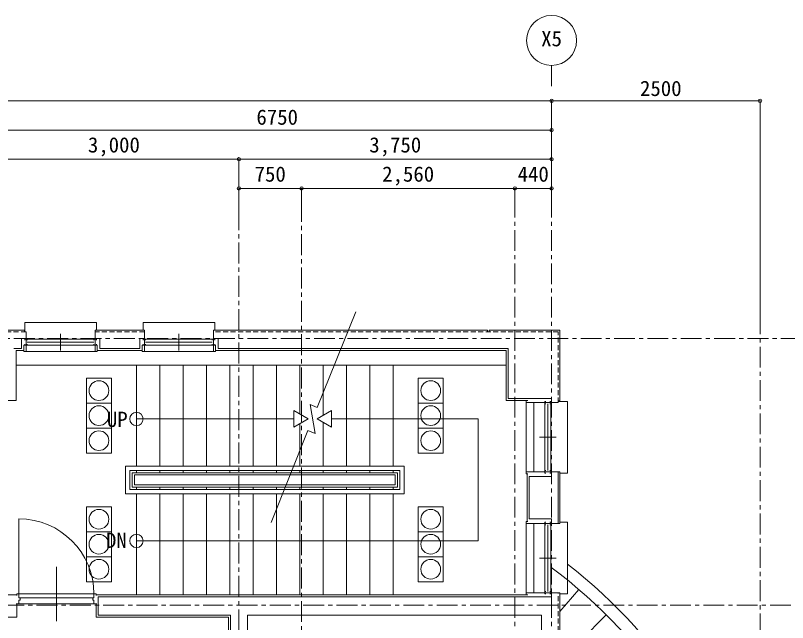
# Model space of a CAD drawing. Units: millimetres at full size, sheet at 1:50. Extents: x -19990 to 20111, y -13076 to 12993.
# Drawn here: x 1878 to 11140, y 3714 to 10997 of the extents above; entities that cross this region are included whole.
import ezdxf
from ezdxf.enums import TextEntityAlignment as Align

# ---------------------------------------------------------------- set-up
doc = ezdxf.new("R2010")
doc.units = ezdxf.units.MM
doc.header["$LTSCALE"] = 50
doc.header["$PDMODE"] = 32
doc.header["$PDSIZE"] = 40
doc.linetypes.add('CHAIN1', pattern=[8, 5, -1, 1, -1])
doc.linetypes.add('DASHED1', pattern=[1.8, 1.2, -0.6])
for name, color, linetype, lineweight in [('1-1_表（文字_固定）', 4, 'Continuous', 9), ('1-2', 3, 'Continuous', 18), ('1-3', 7, 'Continuous', 13), ('1-6', 7, 'Continuous', 13), ('1-8', 4, 'Continuous', 9), ('5-1', 7, 'Continuous', 13), ('5-6', 7, 'Continuous', 13)]:
    doc.layers.add(name, color=color, linetype=linetype, lineweight=lineweight)
doc.layers.add('1-5_建具姿図', color=3, linetype='Continuous')
doc.styles.add('ＭＳ ゴシック', font='')
doc.styles.get('ＭＳ ゴシック').set_extended_font_data('MS Gothic')

msp = doc.modelspace()

# ---------------------------------------------------------------- linework, layer by layer
at = {"layer": '1-1_表（文字_固定）', "linetype": 'CHAIN1'}
for p, q in [((4559.61, 1622.83), (4559.61, 8572.83)), ((5309.61, 122.83), (5309.61, 8572.83)), ((7869.61, -9827.17), (7869.61, 8572.83)), ((8309.61, -9827.17), (8309.61, 8572.83)), ((10809.61, 7422.48), (10809.61, -3945.98)), ((-15740.39, 7122.83), (12781.09, 7122.83)), ((12781.09, 3922.83), (219.58, 3922.83))]:
    msp.add_line(p, q, dxfattribs=at)
at = {"layer": '1-2'}
for p, q in [((1134.61, 7222.83), (1984.61, 7222.83)), ((1984.61, 7222.83), (1984.61, 7202.83)), ((2004.61, 7202.83), (1984.61, 7202.83)), ((2004.61, 7202.83), (2004.61, 7122.83)), ((2834.61, 7222.83), (2834.61, 7122.83)), ((3424.61, 7222.83), (2834.61, 7222.83)), ((3424.61, 7222.83), (3424.61, 7122.83)), ((7539.61, 7222.83), (4254.61, 7222.83)), ((4254.61, 7222.83), (4254.61, 7122.83)), ((7539.61, 7222.83), (7539.61, 7202.83)), ((7559.61, 7202.83), (7539.61, 7202.83)), ((8409.61, 7222.83), (7559.61, 7222.83)), ((7559.61, 7222.83), (7559.61, 7202.83)), ((8409.61, 7222.83), (8409.61, 6372.83)), ((1979.61, 6977.83), (1884.61, 6977.83)), ((3399.61, 6977.83), (2859.61, 6977.83)), ((7764.61, 6802.83), (1884.61, 6802.83)), ((3329.61, 5590.33), (3329.61, 6802.83)), ((3609.61, 5590.33), (3609.61, 6802.83)), ((3889.61, 5590.33), (3889.61, 6802.83)), ((4169.61, 5590.33), (4169.61, 6802.83)), ((4449.61, 5590.33), (4449.61, 6802.83)), ((4729.61, 5590.33), (4729.61, 6802.83)), ((5009.61, 5590.33), (5009.61, 6802.83)), ((5289.61, 6214.22), (5289.61, 6802.83)), ((5569.61, 6198.57), (5569.61, 6802.83)), ((5849.61, 5590.33), (5849.61, 6802.83)), ((6129.61, 5590.33), (6129.61, 6802.83)), ((6409.61, 5590.33), (6409.61, 6802.83)), ((8389.61, 6352.83), (8309.61, 6352.83)), ((5569.61, 5590.33), (5569.61, 6114.6)), ((5289.61, 5590.33), (5289.61, 6098.95)), ((3329.61, 5510.33), (3329.61, 5540.33)), ((3609.61, 5510.33), (3609.61, 5540.33)), ((3889.61, 5510.33), (3889.61, 5540.33)), ((4169.61, 5510.33), (4169.61, 5540.33)), ((4449.61, 5510.33), (4449.61, 5540.33)), ((4729.61, 5510.33), (4729.61, 5540.33)), ((5009.61, 5510.33), (5009.61, 5540.33)), ((5289.61, 5510.33), (5289.61, 5540.33)), ((5569.61, 5510.33), (5569.61, 5540.33)), ((5849.61, 5510.33), (5849.61, 5540.33)), ((6129.61, 5510.33), (6129.61, 5540.33)), ((6409.61, 5510.33), (6409.61, 5540.33)), ((6459.61, 5340.33), (6459.61, 5510.33)), ((8014.61, 4927.83), (8014.61, 5497.83)), ((8409.61, 5522.83), (8309.61, 5522.83)), ((3279.61, 5340.33), (6459.61, 5340.33)), ((3329.61, 5340.33), (3329.61, 5310.33)), ((3609.61, 5340.33), (3609.61, 5310.33)), ((3889.61, 5340.33), (3889.61, 5310.33)), ((4169.61, 5340.33), (4169.61, 5310.33)), ((4449.61, 5340.33), (4449.61, 5310.33)), ((4729.61, 5340.33), (4729.61, 5310.33)), ((5009.61, 5340.33), (5009.61, 5310.33)), ((5289.61, 5340.33), (5289.61, 5310.33)), ((5569.61, 5340.33), (5569.61, 5310.33)), ((5849.61, 5340.33), (5849.61, 5310.33)), ((6129.61, 5340.33), (6129.61, 5310.33)), ((6409.61, 5340.33), (6409.61, 5310.33)), ((3329.61, 5260.33), (3329.61, 4047.83)), ((3609.61, 5260.33), (3609.61, 4047.83)), ((3889.61, 5260.33), (3889.61, 4047.83)), ((4169.61, 5260.33), (4169.61, 4047.83)), ((4449.61, 5260.33), (4449.61, 4047.83)), ((4729.61, 5260.33), (4729.61, 4047.83)), ((5009.61, 5260.33), (5009.61, 4047.83)), ((5289.61, 5260.33), (5289.61, 4047.83)), ((5569.61, 5260.33), (5569.61, 4047.83)), ((5849.61, 5260.33), (5849.61, 4047.83)), ((6129.61, 5260.33), (6129.61, 4047.83)), ((6409.61, 5260.33), (6409.61, 4047.83)), ((2844.61, 4047.83), (8004.61, 4047.83)), ((8409.61, 4072.83), (8309.61, 4072.83)), ((8409.61, 4072.83), (8409.61, 2392.83)), ((1894.61, 3937.83), (1894.61, 3777.83)), ((2844.61, 3937.83), (2844.61, 3777.83)), ((8189.61, 2142.83), (8189.61, 3802.83)), ((1454.61, 3777.83), (1894.61, 3777.83)), ((2844.61, 3777.83), (4434.61, 3777.83)), ((4434.61, 3152.76), (4434.61, 3777.83))]:
    msp.add_line(p, q, dxfattribs=at)
for points in [[(1884.61, 6977.83), (1884.61, 6377.83), (1704.61, 6377.83)], [(8004.61, 6377.83), (7764.61, 6377.83), (7764.61, 6977.83), (4279.61, 6977.83)], [(1704.61, 6377.83), (1704.61, 4047.83), (1894.61, 4047.83)], [(8409.61, 6372.83), (8389.61, 6372.83), (8389.61, 6352.83)], [(6459.61, 5510.33), (3279.61, 5510.33), (3279.61, 5340.33)], [(8409.61, 5522.83), (8409.61, 4902.83), (8309.61, 4902.83)], [(4659.61, 3162.83), (4659.61, 3802.83), (8189.61, 3802.83)]]:
    msp.add_lwpolyline(points, dxfattribs=at)
at = {"layer": '1-3'}
for p, q in [((5960.01, 7442.5), (5499.05, 6295.64)), ((2004.61, 7122.83), (1949.61, 7122.83)), ((1949.61, 7122.83), (1949.61, 7002.83)), ((3369.61, 7122.83), (3369.61, 7002.83)), ((3424.61, 7122.83), (3369.61, 7122.83)), ((4254.61, 7122.83), (4309.61, 7122.83)), ((4309.61, 7122.83), (4309.61, 7002.83)), ((1949.61, 7002.83), (1859.61, 7002.83)), ((3369.61, 7002.83), (2889.61, 7002.83)), ((5499.05, 6295.64), (5412.76, 6329.88)), ((5472.34, 5983.08), (5412.76, 6329.88)), ((5216.23, 6256.58), (5216.23, 6056.58)), ((5216.23, 6256.58), (5389.44, 6156.58)), ((5670.09, 6256.58), (5496.88, 6156.58)), ((5670.09, 6256.58), (5670.09, 6056.58)), ((3329.61, 6156.58), (5216.23, 6156.58)), ((5216.23, 6056.58), (5389.44, 6156.58)), ((5670.09, 6056.58), (5496.88, 6156.58)), ((7429.61, 6156.58), (5670.09, 6156.58)), ((5387.27, 6017.53), (4944.71, 4916.45)), ((5387.27, 6017.53), (5472.34, 5983.08)), ((6434.61, 5365.33), (6434.61, 5485.33)), ((8039.61, 4957.83), (8039.61, 5467.83)), ((3304.61, 5365.33), (6434.61, 5365.33)), ((2869.61, 4022.83), (2869.61, 3802.83)), ((2869.61, 4022.83), (8189.61, 4022.83)), ((8309.61, 4022.83), (8189.61, 4022.83)), ((8309.61, 4072.83), (8309.61, 4022.83)), ((2869.61, 3802.83), (4459.61, 3802.83)), ((4459.61, 3162.83), (4459.61, 3802.83))]:
    msp.add_line(p, q, dxfattribs=at)
at = {"layer": '1-3', "linetype": 'DASHED1'}
for p, q in [((2004.61, 7202.83), (-125.39, 7202.83)), ((3424.61, 7202.83), (2834.61, 7202.83)), ((8389.61, 7202.83), (4254.61, 7202.83)), ((8389.61, 6352.83), (8389.61, 7202.83)), ((8389.61, 1542.83), (8389.61, 4072.83))]:
    msp.add_line(p, q, dxfattribs=at)
at = {"layer": '1-3'}
for points in [[(2834.61, 7122.83), (2889.61, 7122.83), (2889.61, 7002.83)], [(8189.61, 6402.83), (7789.61, 6402.83), (7789.61, 7002.83), (4309.61, 7002.83)], [(8309.61, 6352.83), (8309.61, 6402.83), (8189.61, 6402.83)], [(3329.61, 4694.08), (7429.61, 4694.08), (7429.61, 6156.58)], [(6434.61, 5485.33), (3304.61, 5485.33), (3304.61, 5365.33)], [(8309.61, 5522.83), (8309.61, 5467.83), (8039.61, 5467.83)], [(8309.61, 4902.83), (8309.61, 4957.83), (8039.61, 4957.83)]]:
    msp.add_lwpolyline(points, dxfattribs=at)
for centre in [(3329.61, 6156.58), (3329.61, 4694.08)]:
    msp.add_circle(centre, 80, dxfattribs=at)
at = {"layer": '1-6'}
for p, q in [((8309.61, 10397.1), (8309.61, 10147.1)), ((8309.61, 8572.83), (8309.61, 9972.83)), ((10809.61, 7422.48), (10809.61, 9972.83)), ((1559.61, 9622.83), (8309.61, 9622.83)), ((4559.61, 9272.83), (4559.61, 8572.83)), ((5309.61, 8922.83), (5309.61, 8572.83)), ((7869.61, 8922.83), (7869.61, 8572.83))]:
    msp.add_line(p, q, dxfattribs=at)
msp.add_lwpolyline([(-13190.39, 9972.83), (8309.61, 9972.83), (10809.61, 9972.83)], dxfattribs=at)
msp.add_circle((8309.61, 10697.1), 300, dxfattribs=at)
for p in [(8309.61, 9972.83), (10809.61, 9972.83), (8309.61, 9622.83)]:
    msp.add_point(p, dxfattribs=at)
at = {"layer": '1-6', "color": 2}
for p in [(4559.61, 9272.83), (8309.61, 9272.83), (4559.61, 8922.83), (5309.61, 8922.83), (7869.61, 8922.83), (8309.61, 8922.83)]:
    msp.add_point(p, dxfattribs=at)
at = {"layer": '1-8'}
for p, q in [((2849.61, 7312.83), (2849.61, 7222.83)), ((3409.61, 7312.83), (3409.61, 7222.83)), ((4269.61, 7312.83), (3409.61, 7312.83)), ((4269.61, 7312.83), (4269.61, 7222.83)), ((2419.61, 6977.83), (2419.61, 7177.83)), ((3839.61, 6977.83), (3839.61, 7177.83)), ((1979.61, 7042.83), (1979.61, 6967.83)), ((2859.61, 7042.83), (1979.61, 7042.83)), ((1989.61, 7112.83), (2849.61, 7112.83)), ((1989.61, 7112.83), (1989.61, 7102.83)), ((1989.61, 7042.83), (1989.61, 7052.83)), ((2004.61, 7042.83), (2004.61, 7112.83)), ((2004.61, 7042.83), (2004.61, 6967.83)), ((2019.61, 7112.83), (2019.61, 7102.83)), ((2819.61, 7077.83), (2019.61, 7077.83)), ((2019.61, 7042.83), (2019.61, 7052.83)), ((2819.61, 7112.83), (2819.61, 7102.83)), ((2819.61, 7042.83), (2819.61, 7052.83)), ((2834.61, 7042.83), (2834.61, 7112.83)), ((2834.61, 7042.83), (2834.61, 6967.83)), ((2849.61, 7112.83), (2849.61, 7102.83)), ((2849.61, 7042.83), (2849.61, 7052.83)), ((2859.61, 7042.83), (2859.61, 6967.83)), ((3409.61, 7112.83), (4269.61, 7112.83)), ((3409.61, 7112.83), (3409.61, 7102.83)), ((3409.61, 7042.83), (3409.61, 7052.83)), ((3424.61, 7042.83), (3424.61, 7112.83)), ((3424.61, 7042.83), (3424.61, 6967.83)), ((3439.61, 7112.83), (3439.61, 7102.83)), ((4239.61, 7077.83), (3439.61, 7077.83)), ((3439.61, 7042.83), (3439.61, 7052.83)), ((4239.61, 7112.83), (4239.61, 7102.83)), ((4239.61, 7042.83), (4239.61, 7052.83)), ((4254.61, 7042.83), (4254.61, 7112.83)), ((4254.61, 7042.83), (4254.61, 6967.83)), ((4269.61, 7112.83), (4269.61, 7102.83)), ((4269.61, 7042.83), (4269.61, 7052.83)), ((4279.61, 7042.83), (4279.61, 6967.83)), ((1979.61, 6967.83), (2004.61, 6967.83)), ((3399.61, 6967.83), (3424.61, 6967.83)), ((4254.61, 6967.83), (3424.61, 6967.83)), ((4279.61, 6967.83), (4254.61, 6967.83)), ((2729.61, 6346.58), (2729.61, 6646.58)), ((6709.61, 6646.58), (7009.61, 6646.58)), ((6709.61, 6346.58), (6709.61, 6646.58)), ((2729.61, 6046.58), (2729.61, 6346.58)), ((3029.61, 6346.58), (2729.61, 6346.58)), ((3029.61, 6046.58), (3029.61, 6346.58)), ((6709.61, 6046.58), (6709.61, 6346.58)), ((7009.61, 6046.58), (7009.61, 6346.58)), ((8004.61, 6377.83), (8004.61, 6352.83)), ((8004.61, 6377.83), (8024.61, 6377.83)), ((8229.61, 6352.83), (8004.61, 6352.83)), ((8004.61, 5522.83), (8004.61, 6352.83)), ((8097.11, 6352.83), (8097.11, 5522.83)), ((8229.61, 6367.83), (8239.61, 6367.83)), ((8229.61, 6367.83), (8229.61, 6337.83)), ((8229.61, 6352.83), (8299.61, 6352.83)), ((8229.61, 5537.83), (8229.61, 6337.83)), ((8229.61, 6337.83), (8239.61, 6337.83)), ((8264.61, 6337.83), (8264.61, 5537.83)), ((8299.61, 6367.83), (8289.61, 6367.83)), ((8299.61, 6337.83), (8299.61, 5537.83)), ((8499.61, 6367.83), (8389.61, 6367.83)), ((3029.61, 6046.58), (2729.61, 6046.58)), ((3029.61, 5746.58), (3029.61, 6046.58)), ((7009.61, 5746.58), (7009.61, 6046.58)), ((8364.61, 5937.83), (8164.61, 5937.83)), ((6709.61, 5746.58), (7009.61, 5746.58)), ((3199.61, 5260.33), (3199.61, 5590.33)), ((6539.61, 5590.33), (3199.61, 5590.33)), ((6539.61, 5260.33), (6539.61, 5590.33)), ((3249.61, 5310.33), (3249.61, 5540.33)), ((6489.61, 5540.33), (3249.61, 5540.33)), ((6489.61, 5310.33), (6489.61, 5540.33)), ((8004.61, 5497.83), (8004.61, 5522.83)), ((8229.61, 5522.83), (8004.61, 5522.83)), ((8004.61, 5497.83), (8024.61, 5497.83)), ((8229.61, 5537.83), (8239.61, 5537.83)), ((8229.61, 5537.83), (8229.61, 5507.83)), ((8229.61, 5522.83), (8299.61, 5522.83)), ((8229.61, 5507.83), (8239.61, 5507.83)), ((8299.61, 5537.83), (8289.61, 5537.83)), ((8389.61, 4902.83), (8389.61, 5522.83)), ((3249.61, 5310.33), (6489.61, 5310.33)), ((3199.61, 5260.33), (6539.61, 5260.33)), ((2729.61, 5104.08), (2729.61, 4804.08)), ((3029.61, 5104.08), (2729.61, 5104.08)), ((6709.61, 5104.08), (6709.61, 4804.08)), ((1919.61, 4957.83), (1919.61, 4057.83)), ((8004.61, 4927.83), (8004.61, 4902.83)), ((8004.61, 4927.83), (8024.61, 4927.83)), ((8229.61, 4917.83), (8239.61, 4917.83)), ((8229.61, 4917.83), (8229.61, 4887.83)), ((8299.61, 4917.83), (8289.61, 4917.83)), ((8499.61, 4917.83), (8409.61, 4917.83)), ((8499.61, 4917.83), (8499.61, 4057.83)), ((8229.61, 4902.83), (8004.61, 4902.83)), ((8004.61, 4902.83), (8004.61, 4072.83)), ((8097.11, 4902.83), (8097.11, 4072.83)), ((8229.61, 4902.83), (8299.61, 4902.83)), ((8229.61, 4087.83), (8229.61, 4887.83)), ((8229.61, 4887.83), (8239.61, 4887.83)), ((8264.61, 4887.83), (8264.61, 4087.83)), ((8299.61, 4887.83), (8299.61, 4087.83)), ((2729.61, 4804.08), (2729.61, 4504.08)), ((3029.61, 4804.08), (3029.61, 4504.08)), ((6709.61, 4804.08), (6709.61, 4504.08)), ((6709.61, 4804.08), (7009.61, 4804.08)), ((7009.61, 4804.08), (7009.61, 4504.08)), ((3029.61, 4504.08), (3029.61, 4204.08)), ((6709.61, 4504.08), (7009.61, 4504.08)), ((7009.61, 4504.08), (7009.61, 4204.08)), ((8364.61, 4487.83), (8164.61, 4487.83)), ((2369.61, 4382.83), (2369.61, 3732.83)), ((3029.61, 4204.08), (2729.61, 4204.08)), ((8229.61, 4087.83), (8239.61, 4087.83)), ((8229.61, 4087.83), (8229.61, 4057.83)), ((8299.61, 4087.83), (8289.61, 4087.83)), ((8635.71, 4110.75), (8409.61, 3847.94)), ((1894.61, 4057.83), (1919.61, 4057.83)), ((1894.61, 4037.83), (1894.61, 4057.83)), ((2819.61, 4057.83), (1919.61, 4057.83)), ((1919.61, 4057.83), (1919.61, 4012.83)), ((1919.61, 4012.83), (1934.61, 4012.83)), ((1919.61, 3982.83), (1919.61, 3937.83)), ((1934.61, 3982.83), (1919.61, 3982.83)), ((1934.61, 4012.83), (2804.61, 4012.83)), ((1934.61, 4012.83), (1934.61, 3982.83)), ((2819.61, 3982.83), (2819.61, 3937.83)), ((8229.61, 4072.83), (8004.61, 4072.83)), ((8004.61, 4047.83), (8004.61, 4072.83)), ((8004.61, 4047.83), (8024.61, 4047.83)), ((8229.61, 4072.83), (8299.61, 4072.83)), ((8229.61, 4057.83), (8239.61, 4057.83)), ((8499.61, 4057.83), (8409.61, 4057.83)), ((1884.61, 3937.83), (1919.61, 3937.83)), ((1919.61, 3937.83), (2819.61, 3937.83)), ((2854.61, 3937.83), (2819.61, 3937.83)), ((8964.63, 3806.59), (8409.61, 3247.95))]:
    msp.add_line(p, q, dxfattribs=at)
for points in [[(2849.61, 7312.83), (1989.61, 7312.83), (1989.61, 7202.83)], [(4279.61, 7042.83), (3399.61, 7042.83), (3399.61, 6967.83)], [(2859.61, 6967.83), (2834.61, 6967.83), (2004.61, 6967.83)], [(3029.61, 6346.58), (3029.61, 6646.58), (2729.61, 6646.58)], [(6709.61, 6346.58), (7009.61, 6346.58), (7009.61, 6646.58)], [(8299.61, 6367.83), (8299.61, 6337.83), (8289.61, 6337.83)], [(8499.61, 6367.83), (8499.61, 5507.83), (8409.61, 5507.83)], [(3029.61, 5746.58), (2729.61, 5746.58), (2729.61, 6046.58)], [(6709.61, 5746.58), (6709.61, 6046.58), (7009.61, 6046.58)], [(8299.61, 5537.83), (8299.61, 5507.83), (8289.61, 5507.83)], [(3029.61, 5104.08), (3029.61, 4804.08), (2729.61, 4804.08)], [(6709.61, 5104.08), (7009.61, 5104.08), (7009.61, 4804.08)], [(8299.61, 4917.83), (8299.61, 4887.83), (8289.61, 4887.83)], [(3029.61, 4504.08), (2729.61, 4504.08), (2729.61, 4204.08)], [(6709.61, 4504.08), (6709.61, 4204.08), (7009.61, 4204.08)], [(8299.61, 4087.83), (8299.61, 4057.83), (8289.61, 4057.83)], [(2844.61, 4037.83), (2844.61, 4057.83), (2819.61, 4057.83), (2819.61, 4012.83), (2804.61, 4012.83), (2804.61, 3982.83), (2819.61, 3982.83)]]:
    msp.add_lwpolyline(points, dxfattribs=at)
for centre in [(2879.61, 6496.58), (6859.61, 6496.58), (2879.61, 6196.58), (6859.61, 6196.58), (2879.61, 5896.58), (6859.61, 5896.58), (2879.61, 4954.08), (6859.61, 4954.08), (2879.61, 4654.08), (6859.61, 4654.08), (2879.61, 4354.08), (6859.61, 4354.08)]:
    msp.add_circle(centre, 118, dxfattribs=at)
for centre, radius, start, end in [((1919.61, 4057.83), 900, 0, 90), ((4559.61, -627.17), 6400, 335.195, 52.00265)]:
    msp.add_arc(centre, radius, start, end, dxfattribs=at)
at = {"layer": '1-8', "color": 3, "lineweight": 18}
msp.add_arc((4559.61, -627.17), 6250, 334.55782, 53.24461, dxfattribs=at)
at = {"layer": '5-1'}
for p, q in [((4559.61, 9272.83), (1559.61, 9272.83)), ((8309.61, 9272.83), (4559.61, 9272.83)), ((5309.61, 8922.83), (4559.61, 8922.83)), ((7869.61, 8922.83), (5309.61, 8922.83))]:
    msp.add_line(p, q, dxfattribs=at)
at = {"layer": '5-6'}
msp.add_line((8309.61, 8922.83), (7869.61, 8922.83), dxfattribs=at)

# ---------------------------------------------------------------- texts
at = {"layer": '1-5_建具姿図', "style": 'ＭＳ ゴシック'}
for s, p in [('UP', (2974.68, 6005.43)), ('DN', (2963.57, 4554.16))]:
    msp.add_text(s, height=183.3, dxfattribs=at).set_placement(p, align=Align.BOTTOM_LEFT)
at = {"layer": '1-6', "color": 3, "style": 'ＭＳ ゴシック'}
for s, p in [('X5', (8184.61, 10572.1)), ('2500', (9369.93, 9975.43)), ('6750', (4768.46, 9630.99)), ('3,000', (2747.11, 9297.83)), ('3,750', (6122.11, 9297.83)), ('750', (4747.11, 8947.83)), ('2,560', (6277.11, 8947.83)), ('440', (7902.11, 8947.83))]:
    msp.add_text(s, height=183.3, dxfattribs=at).set_placement(p, align=Align.BOTTOM_LEFT)

doc.saveas('drawing.dxf')
